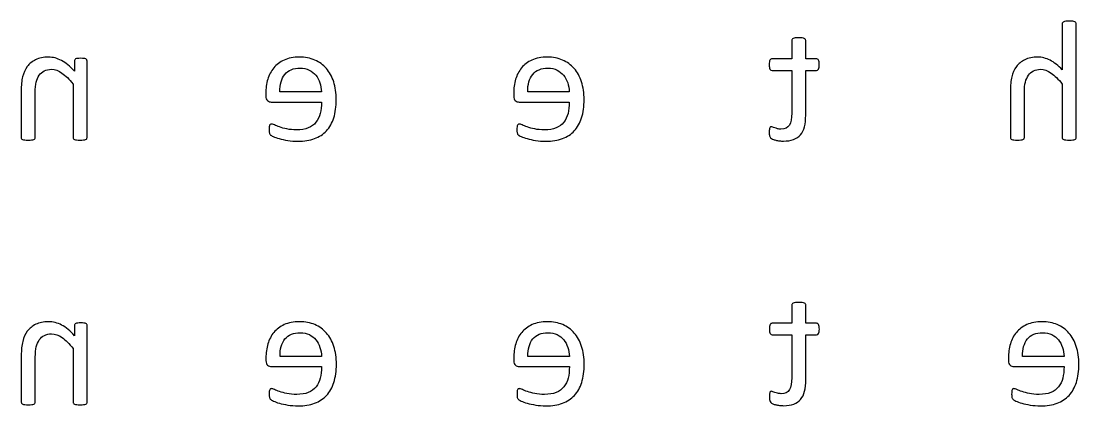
# Model space of a CAD drawing. Extents: x 4 to 604, y -23 to 293.
# Drawn here: x 454.3 to 518.4, y 115.6 to 138.9 of the extents above; entities that cross this region are included whole.
import ezdxf

# ---------------------------------------------------------------- set-up
doc = ezdxf.new("R2010")
doc.units = 0
doc.layers.add('Layer_1', color=7, linetype='CONTINUOUS')

msp = doc.modelspace()

# ---------------------------------------------------------------- linework, layer by layer
at = {"layer": 'Layer_1', "color": 1}
for p, q in [((517.417304, 138.705263), (517.417304, 135.92586)), ((518.267978, 131.816055), (518.267978, 138.705263)), ((501.015423, 137.694563), (501.015423, 136.591052)), ((501.866069, 136.591052), (501.866069, 137.694563)), ((501.015423, 136.591052), (499.824474, 136.591052)), ((502.510524, 136.591052), (501.866069, 136.591052)), ((457.530398, 136.456991), (457.530398, 135.843355)), ((458.298663, 131.816055), (458.298663, 136.456991)), ((499.824361, 135.884613), (501.01531, 135.884613)), ((501.01531, 135.884613), (501.01531, 133.296003)), ((501.866182, 133.172243), (501.866182, 135.884613)), ((501.866182, 135.884613), (502.515773, 135.884613)), ((457.447989, 135.059553), (457.447989, 131.816055)), ((517.417304, 135.059553), (517.417304, 131.816055)), ((454.303017, 134.647023), (454.303158, 131.816055)), ((455.153776, 131.816055), (455.153776, 134.533579)), ((469.137294, 134.492343), (469.13721, 134.337629)), ((472.508919, 134.590302), (469.99302, 134.590302)), ((484.161084, 134.492343), (484.160999, 134.337629)), ((487.532736, 134.590302), (485.016838, 134.590302)), ((514.272417, 134.641867), (514.272474, 131.816055)), ((515.123091, 131.816055), (515.123091, 134.533579)), ((469.467156, 133.966354), (472.508919, 133.966354)), ((484.490974, 133.966354), (487.532736, 133.966354)), ((499.654181, 132.156373), (499.654463, 132.15639)), ((501.022676, 121.655849), (501.022676, 120.552341)), ((501.873351, 120.552341), (501.873351, 121.655849)), ((501.022676, 120.552341), (499.831727, 120.552341)), ((502.517805, 120.552341), (501.873351, 120.552341)), ((457.537679, 120.418282), (457.537679, 119.804646)), ((458.305972, 115.777347), (458.305972, 120.418282)), ((499.831586, 119.845902), (501.022535, 119.845902)), ((501.022535, 119.845902), (501.022535, 117.257292)), ((501.873435, 117.133532), (501.873435, 119.845902)), ((501.873435, 119.845902), (502.523054, 119.845902)), ((457.455326, 119.020845), (457.455326, 115.777347)), ((454.310298, 118.608315), (454.31044, 115.777347)), ((455.161086, 115.777347), (455.161086, 118.49487)), ((469.144576, 118.453637), (469.144491, 118.29892)), ((472.516228, 118.551594), (470.00033, 118.551594)), ((484.168394, 118.453637), (484.168281, 118.29892)), ((487.540018, 118.551594), (485.024091, 118.551594)), ((514.155323, 118.453637), (514.155238, 118.29892)), ((517.526976, 118.551594), (515.011049, 118.551594)), ((469.474465, 117.927646), (472.516228, 117.927646)), ((484.498227, 117.927646), (487.540018, 117.927646)), ((514.485184, 117.927646), (517.526976, 117.927646)), ((499.661378, 116.117664), (499.661744, 116.117681))]:
    msp.add_line(p, q, dxfattribs=at)
for points in [[(517.437906, 138.777456), (517.424077, 138.756825), (517.417304, 138.73276), (517.417304, 138.705263)], [(517.504906, 138.829021), (517.473974, 138.815276), (517.451622, 138.798075), (517.437906, 138.777456)], [(517.633825, 138.859961), (517.57882, 138.853074), (517.535837, 138.842773), (517.504906, 138.829021)], [(517.845181, 138.870262), (517.759244, 138.870256), (517.688802, 138.866819), (517.633825, 138.859961)], [(518.051401, 138.859961), (517.996424, 138.866819), (517.927675, 138.870262), (517.845181, 138.870262)], [(518.182888, 138.829021), (518.150235, 138.842765), (518.106406, 138.853066), (518.051401, 138.859961)], [(518.249916, 138.777456), (518.23778, 138.798086), (518.215541, 138.815265), (518.182888, 138.829021)], [(518.267978, 138.705263), (518.267978, 138.732752), (518.262052, 138.756825), (518.249916, 138.777456)], [(501.036026, 137.7616), (501.022197, 137.740969), (501.015423, 137.718623), (501.015423, 137.694563)], [(501.103053, 137.815744), (501.072122, 137.800278), (501.04977, 137.782219), (501.036026, 137.7616)], [(501.231916, 137.849261), (501.176939, 137.842375), (501.133985, 137.831199), (501.103053, 137.815744)], [(501.443329, 137.859562), (501.357392, 137.859556), (501.286921, 137.856119), (501.231916, 137.849261)], [(501.64952, 137.849261), (501.594543, 137.856119), (501.525794, 137.859562), (501.443329, 137.859562)], [(501.780979, 137.815744), (501.748354, 137.83121), (501.704525, 137.842386), (501.64952, 137.849261)], [(501.848007, 137.7616), (501.835872, 137.782202), (501.813632, 137.80027), (501.780979, 137.815744)], [(501.866069, 137.694563), (501.866069, 137.718609), (501.860143, 137.740966), (501.848007, 137.7616)], [(455.963105, 136.689037), (455.653761, 136.689031), (455.393411, 136.636605), (455.182055, 136.53176)], [(456.749319, 136.485351), (456.489816, 136.621134), (456.227744, 136.689031), (455.963105, 136.689037)], [(457.607755, 136.578169), (457.580379, 136.562703), (457.560482, 136.545507), (457.54846, 136.526604)], [(457.723776, 136.609109), (457.673936, 136.603944), (457.635243, 136.593643), (457.607755, 136.578169)], [(457.911934, 136.616841), (457.836298, 136.616839), (457.773617, 136.614301), (457.723776, 136.609109)], [(458.102688, 136.609109), (458.054597, 136.614245), (457.990984, 136.616841), (457.911934, 136.616841)], [(458.221278, 136.578169), (458.190346, 136.593634), (458.150807, 136.603935), (458.102688, 136.609109)], [(458.283141, 136.526604), (458.272981, 136.545513), (458.252209, 136.562694), (458.221278, 136.578169)], [(471.17889, 136.689054), (470.814569, 136.689048), (470.504351, 136.630608), (470.24829, 136.513729)], [(472.1017, 136.511149), (471.826759, 136.629747), (471.519165, 136.689048), (471.17889, 136.689054)], [(486.202708, 136.689054), (485.838359, 136.689048), (485.528197, 136.630608), (485.272108, 136.513729)], [(487.125546, 136.511149), (486.850605, 136.629747), (486.542983, 136.689048), (486.202708, 136.689054)], [(499.824474, 136.591052), (499.797098, 136.591046), (499.77294, 136.585041), (499.752338, 136.573018)], [(502.585284, 136.573018), (502.562989, 136.585041), (502.538012, 136.591052), (502.510524, 136.591052)], [(515.932505, 136.689037), (515.623161, 136.689031), (515.362811, 136.636605), (515.151455, 136.53176)], [(516.680055, 136.50082), (516.432602, 136.626293), (516.1834, 136.689031), (515.932505, 136.689037)], [(454.669059, 136.111497), (454.538447, 135.936169), (454.444806, 135.730765), (454.388107, 135.495285)], [(455.182055, 136.53176), (454.97067, 136.426903), (454.799672, 136.286816), (454.669059, 136.111497)], [(455.702839, 135.858824), (455.828315, 135.920698), (455.973519, 135.951638), (456.138506, 135.951641)], [(456.138506, 135.951641), (456.351584, 135.951638), (456.56469, 135.876008), (456.777767, 135.724751)], [(457.530398, 135.843355), (457.269173, 136.135557), (457.008823, 136.349557), (456.749319, 136.485351)], [(457.54846, 136.526604), (457.536324, 136.507695), (457.530398, 136.484488), (457.530398, 136.456991)], [(458.298663, 136.456991), (458.298663, 136.484479), (458.293583, 136.507689), (458.283141, 136.526604)], [(469.616734, 136.041901), (469.451775, 135.844227), (469.330617, 135.612178), (469.253288, 135.345761)], [(470.24829, 136.513729), (469.992258, 136.396841), (469.781749, 136.239567), (469.616734, 136.041901)], [(470.289467, 135.642246), (470.497408, 135.896636), (470.805877, 136.02383), (471.214902, 136.023836)], [(471.214902, 136.023836), (471.424564, 136.02383), (471.608432, 135.984297), (471.766533, 135.905235)], [(472.80545, 136.000646), (472.611281, 136.222377), (472.376669, 136.392543), (472.1017, 136.511149)], [(473.251417, 135.19106), (473.148321, 135.509049), (472.999647, 135.77891), (472.80545, 136.000646)], [(484.64058, 136.041901), (484.475592, 135.844227), (484.354463, 135.612178), (484.277106, 135.345761)], [(485.272108, 136.513729), (485.016048, 136.396841), (484.805538, 136.239567), (484.64058, 136.041901)], [(485.313284, 135.642246), (485.521254, 135.896636), (485.829695, 136.02383), (486.238719, 136.023836)], [(486.238719, 136.023836), (486.448354, 136.02383), (486.63225, 135.984297), (486.790351, 135.905235)], [(487.829267, 136.000646), (487.635098, 136.222377), (487.400515, 136.392543), (487.125546, 136.511149)], [(488.275235, 135.19106), (488.172139, 135.509049), (488.023493, 135.77891), (487.829267, 136.000646)], [(499.66468, 136.400273), (499.657906, 136.355577), (499.654237, 136.300575), (499.654237, 136.235263)], [(499.654237, 136.235263), (499.654237, 136.111497), (499.66976, 136.022117), (499.700663, 135.967118)], [(499.698179, 136.511138), (499.682657, 136.481911), (499.67165, 136.444957), (499.66468, 136.400273)], [(499.752338, 136.573018), (499.731736, 136.560995), (499.713645, 136.540356), (499.698179, 136.511138)], [(499.700663, 135.967118), (499.731594, 135.91211), (499.772827, 135.884607), (499.824361, 135.884613)], [(502.515773, 135.884613), (502.567335, 135.884607), (502.608568, 135.912102), (502.639499, 135.967118)], [(502.639386, 136.511138), (502.625558, 136.540356), (502.607608, 136.560981), (502.585284, 136.573018)], [(502.672914, 136.400273), (502.664448, 136.444957), (502.653159, 136.481911), (502.639386, 136.511138)], [(502.639499, 135.967118), (502.670431, 136.022117), (502.685897, 136.111497), (502.685897, 136.235263)], [(502.685897, 136.235263), (502.685897, 136.300575), (502.681663, 136.355577), (502.672914, 136.400273)], [(514.638459, 136.111497), (514.507847, 135.936169), (514.414177, 135.730765), (514.357507, 135.495285)], [(515.151455, 136.53176), (514.940042, 136.426903), (514.769072, 136.286816), (514.638459, 136.111497)], [(515.672155, 135.858824), (515.797602, 135.920698), (515.942834, 135.951638), (516.107793, 135.951641)], [(516.107793, 135.951641), (516.320899, 135.951638), (516.534005, 135.876008), (516.747083, 135.724751)], [(517.417304, 135.92586), (517.173266, 136.183687), (516.927507, 136.375338), (516.680055, 136.50082)], [(454.388107, 135.495285), (454.33138, 135.259796), (454.303017, 134.977043), (454.303017, 134.647023)], [(455.215639, 135.172998), (455.2569, 135.334565), (455.317013, 135.473793), (455.396064, 135.590681)], [(455.396064, 135.590681), (455.475142, 135.707561), (455.577392, 135.796941), (455.702839, 135.858824)], [(456.777767, 135.724751), (456.990845, 135.573488), (457.21428, 135.351755), (457.447989, 135.059553)], [(469.253288, 135.345761), (469.175959, 135.079331), (469.137294, 134.79486), (469.137294, 134.492343)], [(469.99302, 134.590302), (469.98286, 135.037204), (470.081525, 135.387851), (470.289467, 135.642246)], [(471.766533, 135.905235), (471.924634, 135.826162), (472.056968, 135.721311), (472.163507, 135.590681)], [(472.163507, 135.590681), (472.270074, 135.460044), (472.352568, 135.307926), (472.410959, 135.134322)], [(484.277106, 135.345761), (484.199777, 135.079331), (484.161112, 134.79486), (484.161084, 134.492343)], [(485.016838, 134.590302), (485.006396, 135.037204), (485.105343, 135.387851), (485.313284, 135.642246)], [(486.790351, 135.905235), (486.948452, 135.826162), (487.080786, 135.721311), (487.187353, 135.590681)], [(487.187353, 135.590681), (487.293864, 135.460044), (487.376385, 135.307926), (487.434805, 135.134322)], [(514.357507, 135.495285), (514.30078, 135.259796), (514.272417, 134.975324), (514.272417, 134.641867)], [(515.184954, 135.172998), (515.226187, 135.334565), (515.286329, 135.473793), (515.365407, 135.590681)], [(515.365407, 135.590681), (515.444458, 135.707561), (515.546679, 135.796941), (515.672155, 135.858824)], [(516.747083, 135.724751), (516.96016, 135.573488), (517.183568, 135.351755), (517.417304, 135.059553)], [(455.153776, 134.533579), (455.153776, 134.79828), (455.174378, 135.01142), (455.215639, 135.172998)], [(472.410959, 135.134322), (472.469408, 134.960713), (472.502061, 134.779374), (472.508919, 134.590302)], [(473.406075, 134.115912), (473.406075, 134.514687), (473.354541, 134.873069), (473.251417, 135.19106)], [(487.434805, 135.134322), (487.493225, 134.960713), (487.525878, 134.779374), (487.532736, 134.590302)], [(488.429893, 134.115912), (488.429893, 134.514687), (488.378331, 134.873069), (488.275235, 135.19106)], [(515.123091, 134.533579), (515.123091, 134.79828), (515.143694, 135.01142), (515.184954, 135.172998)], [(469.13721, 134.337629), (469.13721, 134.203554), (469.17071, 134.10816), (469.237737, 134.051439)], [(469.237737, 134.051439), (469.304737, 133.994715), (469.381219, 133.966354), (469.467156, 133.966354)], [(473.256554, 133.012404), (473.356234, 133.32867), (473.406075, 133.696508), (473.406075, 134.115912)], [(484.160999, 134.337629), (484.161028, 134.203554), (484.194527, 134.10816), (484.261555, 134.051439)], [(484.261555, 134.051439), (484.328583, 133.994715), (484.405065, 133.966354), (484.490974, 133.966354)], [(488.2804, 133.012404), (488.380052, 133.32867), (488.429893, 133.696508), (488.429893, 134.115912)], [(472.508919, 133.966354), (472.508919, 133.708522), (472.483236, 133.476476), (472.43159, 133.270214)], [(487.532736, 133.966354), (487.532736, 133.708522), (487.507054, 133.476476), (487.455436, 133.270214)], [(472.173808, 132.739086), (472.053525, 132.59126), (471.897146, 132.477816), (471.70467, 132.398751)], [(472.43159, 133.270214), (472.380028, 133.063949), (472.294119, 132.886905), (472.173808, 132.739086)], [(472.813182, 132.22344), (473.009101, 132.433143), (473.156901, 132.696129), (473.256554, 133.012404)], [(487.197654, 132.739086), (487.077343, 132.59126), (486.920963, 132.477816), (486.728488, 132.398751)], [(487.455436, 133.270214), (487.403874, 133.063949), (487.317937, 132.886905), (487.197654, 132.739086)], [(487.837, 132.22344), (488.032947, 132.433143), (488.180719, 132.696129), (488.2804, 133.012404)], [(501.01531, 133.296003), (501.01531, 132.976291), (500.968038, 132.734793), (500.87355, 132.571502)], [(501.791422, 132.473526), (501.841262, 132.671194), (501.866182, 132.904101), (501.866182, 133.172243)], [(469.34089, 132.458068), (469.33581, 132.415094), (469.33327, 132.362669), (469.33327, 132.300792)], [(469.33327, 132.300792), (469.33327, 132.256102), (469.336092, 132.217426), (469.33835, 132.184767)], [(469.33835, 132.184767), (469.341736, 132.152108), (469.34597, 132.12289), (469.351332, 132.097106)], [(469.364032, 132.558619), (469.35359, 132.534545), (469.34597, 132.501037), (469.34089, 132.458068)], [(469.351332, 132.097106), (469.356412, 132.071311), (469.365161, 132.048118), (469.377014, 132.02749)], [(469.407861, 132.612763), (469.388952, 132.60074), (469.374361, 132.582684), (469.364032, 132.558619)], [(469.47232, 132.630797), (469.448332, 132.630794), (469.42677, 132.624786), (469.407861, 132.612763)], [(469.655313, 132.576653), (469.57457, 132.612746), (469.513553, 132.630794), (469.47232, 132.630797)], [(469.964657, 132.455472), (469.839238, 132.500162), (469.736114, 132.540556), (469.655313, 132.576653)], [(470.410625, 132.334291), (470.23878, 132.370388), (470.090133, 132.410779), (469.964657, 132.455472)], [(470.998352, 132.280147), (470.778388, 132.280147), (470.58247, 132.298181), (470.410625, 132.334291)], [(471.70467, 132.398751), (471.512194, 132.319681), (471.276736, 132.280147), (470.998352, 132.280147)], [(472.088859, 131.749033), (472.375823, 131.855603), (472.617292, 132.013741), (472.813182, 132.22344)], [(484.364736, 132.458068), (484.359656, 132.415094), (484.357116, 132.362669), (484.357116, 132.300792)], [(484.357116, 132.300792), (484.357116, 132.256102), (484.359938, 132.217426), (484.362196, 132.184767)], [(484.362196, 132.184767), (484.365582, 132.152108), (484.369816, 132.12289), (484.375178, 132.097106)], [(484.387878, 132.558619), (484.377718, 132.534545), (484.369816, 132.501037), (484.364736, 132.458068)], [(484.375178, 132.097106), (484.380258, 132.071311), (484.389007, 132.048118), (484.40086, 132.02749)], [(484.431679, 132.612763), (484.41277, 132.60074), (484.398207, 132.582684), (484.387878, 132.558619)], [(484.496138, 132.630797), (484.472149, 132.630794), (484.450588, 132.624786), (484.431679, 132.612763)], [(484.679159, 132.576653), (484.598387, 132.612746), (484.537371, 132.630794), (484.496138, 132.630797)], [(484.988475, 132.455472), (484.863055, 132.500162), (484.759931, 132.540556), (484.679159, 132.576653)], [(485.434442, 132.334291), (485.262569, 132.370388), (485.113951, 132.410779), (484.988475, 132.455472)], [(486.02217, 132.280147), (485.802234, 132.280147), (485.606288, 132.298181), (485.434442, 132.334291)], [(486.728488, 132.398751), (486.536012, 132.319681), (486.300582, 132.280147), (486.02217, 132.280147)], [(487.112677, 131.749033), (487.399669, 131.855603), (487.64111, 132.013741), (487.837, 132.22344)], [(499.664623, 132.31107), (499.65785, 132.269818), (499.654181, 132.21825), (499.654181, 132.156373)], [(499.654463, 132.15639), (499.654463, 132.056695), (499.661236, 131.977627), (499.675065, 131.919185)], [(499.687765, 132.409046), (499.679016, 132.384973), (499.671396, 132.352323), (499.664623, 132.31107)], [(499.723862, 132.458035), (499.708339, 132.449455), (499.696486, 132.433114), (499.687765, 132.409046)], [(499.772827, 132.470932), (499.755612, 132.470932), (499.739327, 132.466642), (499.723862, 132.458035)], [(499.865622, 132.447733), (499.831247, 132.463199), (499.800344, 132.470932), (499.772827, 132.470932)], [(499.989376, 132.398748), (499.941229, 132.415935), (499.899996, 132.432265), (499.865622, 132.447733)], [(500.154335, 132.34976), (500.092472, 132.365226), (500.037495, 132.381558), (499.989376, 132.398748)], [(500.36572, 132.326561), (500.286669, 132.326561), (500.216198, 132.334294), (500.154335, 132.34976)], [(500.87355, 132.571502), (500.779006, 132.408208), (500.609757, 132.326561), (500.36572, 132.326561)], [(501.551674, 131.98365), (501.661684, 132.112564), (501.741609, 132.275854), (501.791422, 132.473526)], [(454.303158, 131.816055), (454.303158, 131.788567), (454.309932, 131.765348), (454.32376, 131.746439)], [(454.32376, 131.746439), (454.337589, 131.727531), (454.359857, 131.711204), (454.390788, 131.697454)], [(454.390788, 131.697454), (454.42172, 131.68371), (454.464674, 131.673381), (454.519651, 131.666511)], [(454.519651, 131.666511), (454.574656, 131.659625), (454.643405, 131.65621), (454.725899, 131.65621)], [(454.725899, 131.65621), (454.811807, 131.65621), (454.882278, 131.659653), (454.937283, 131.666511)], [(454.937283, 131.666511), (454.99226, 131.673398), (455.035214, 131.683699), (455.066146, 131.697454)], [(455.066146, 131.697454), (455.097078, 131.711198), (455.11943, 131.727533), (455.133174, 131.746439)], [(455.133174, 131.746439), (455.147003, 131.765348), (455.153776, 131.788553), (455.153776, 131.816055)], [(457.447989, 131.816055), (457.447989, 131.788567), (457.454762, 131.765348), (457.468591, 131.746439)], [(457.468591, 131.746439), (457.48242, 131.727531), (457.504687, 131.711204), (457.535619, 131.697454)], [(457.535619, 131.697454), (457.566522, 131.68371), (457.609504, 131.673381), (457.66451, 131.666511)], [(457.66451, 131.666511), (457.719486, 131.659625), (457.789957, 131.65621), (457.875866, 131.65621)], [(457.875866, 131.65621), (457.958359, 131.65621), (458.027109, 131.659653), (458.082114, 131.666511)], [(458.082114, 131.666511), (458.137091, 131.673398), (458.18092, 131.683699), (458.213573, 131.697454)], [(458.213573, 131.697454), (458.246226, 131.711198), (458.26855, 131.727533), (458.280601, 131.746439)], [(458.280601, 131.746439), (458.292736, 131.765348), (458.298663, 131.788553), (458.298663, 131.816055)], [(469.377014, 132.02749), (469.38915, 132.00686), (469.40439, 131.987099), (469.423411, 131.96819)], [(469.423411, 131.96819), (469.44232, 131.949281), (469.498172, 131.918341), (469.590967, 131.875373)], [(469.590967, 131.875373), (469.683761, 131.832399), (469.804073, 131.790288), (469.951844, 131.749033)], [(469.951844, 131.749033), (470.099672, 131.707783), (470.270642, 131.670829), (470.46484, 131.638168)], [(470.46484, 131.638168), (470.659037, 131.605509), (470.866131, 131.589182), (471.086067, 131.589182)], [(471.086067, 131.589182), (471.467603, 131.589182), (471.801867, 131.642466), (472.088859, 131.749033)], [(484.40086, 132.02749), (484.412996, 132.00686), (484.428236, 131.987099), (484.447229, 131.96819)], [(484.447229, 131.96819), (484.466138, 131.949281), (484.52199, 131.918341), (484.614813, 131.875373)], [(484.614813, 131.875373), (484.707579, 131.832399), (484.82789, 131.790288), (484.975662, 131.749033)], [(484.975662, 131.749033), (485.12349, 131.707783), (485.29446, 131.670829), (485.488657, 131.638168)], [(485.488657, 131.638168), (485.682854, 131.605509), (485.889921, 131.589182), (486.109885, 131.589182)], [(486.109885, 131.589182), (486.491421, 131.589182), (486.825685, 131.642466), (487.112677, 131.749033)], [(499.675065, 131.919185), (499.688894, 131.860742), (499.70944, 131.817774), (499.736928, 131.790271)], [(499.736928, 131.790271), (499.764304, 131.762783), (499.805678, 131.736988), (499.860655, 131.712923)], [(499.860655, 131.712923), (499.91566, 131.688849), (499.978398, 131.669094), (500.048869, 131.653622)], [(500.048869, 131.653622), (500.119283, 131.638156), (500.194072, 131.625262), (500.273122, 131.614949)], [(500.273122, 131.614949), (500.352173, 131.604648), (500.431223, 131.599484), (500.510274, 131.599484)], [(500.510274, 131.599484), (500.750868, 131.599484), (500.95706, 131.631281), (501.128933, 131.694877)], [(501.128933, 131.694877), (501.300778, 131.758479), (501.44172, 131.854734), (501.551674, 131.98365)], [(514.272474, 131.816055), (514.272474, 131.788567), (514.279247, 131.765348), (514.293076, 131.746439)], [(514.293076, 131.746439), (514.306905, 131.727531), (514.329172, 131.711204), (514.360104, 131.697454)], [(514.360104, 131.697454), (514.391007, 131.68371), (514.433989, 131.673381), (514.488966, 131.666511)], [(514.488966, 131.666511), (514.543971, 131.659625), (514.612721, 131.65621), (514.695186, 131.65621)], [(514.695186, 131.65621), (514.781123, 131.65621), (514.851594, 131.659653), (514.906599, 131.666511)], [(514.906599, 131.666511), (514.961576, 131.673398), (515.00453, 131.683699), (515.035461, 131.697454)], [(515.035461, 131.697454), (515.066393, 131.711198), (515.088745, 131.727533), (515.102489, 131.746439)], [(515.102489, 131.746439), (515.116318, 131.765348), (515.123091, 131.788553), (515.123091, 131.816055)], [(517.417304, 131.816055), (517.417304, 131.788567), (517.424077, 131.765348), (517.437906, 131.746439)], [(517.437906, 131.746439), (517.451735, 131.727531), (517.473974, 131.711204), (517.504906, 131.697454)], [(517.504906, 131.697454), (517.535837, 131.68371), (517.57882, 131.673381), (517.633825, 131.666511)], [(517.633825, 131.666511), (517.688802, 131.659625), (517.759244, 131.65621), (517.845181, 131.65621)], [(517.845181, 131.65621), (517.927675, 131.65621), (517.996424, 131.659653), (518.051401, 131.666511)], [(518.051401, 131.666511), (518.106406, 131.673398), (518.150235, 131.683699), (518.182888, 131.697454)], [(518.182888, 131.697454), (518.215541, 131.711198), (518.237865, 131.727533), (518.249916, 131.746439)], [(518.249916, 131.746439), (518.262052, 131.765348), (518.267978, 131.788553), (518.267978, 131.816055)], [(501.043279, 121.722885), (501.02945, 121.702255), (501.022676, 121.679909), (501.022676, 121.655849)], [(501.110306, 121.77703), (501.079375, 121.761564), (501.057051, 121.743505), (501.043279, 121.722885)], [(501.239197, 121.810546), (501.18422, 121.80366), (501.141266, 121.792484), (501.110306, 121.77703)], [(501.450582, 121.820848), (501.364645, 121.820839), (501.294202, 121.817404), (501.239197, 121.810546)], [(501.656802, 121.810546), (501.601796, 121.817404), (501.533047, 121.820848), (501.450582, 121.820848)], [(501.788261, 121.77703), (501.755636, 121.792496), (501.711807, 121.803672), (501.656802, 121.810546)], [(501.855288, 121.722885), (501.843153, 121.743488), (501.820914, 121.761556), (501.788261, 121.77703)], [(501.873351, 121.655849), (501.873351, 121.679895), (501.867424, 121.702255), (501.855288, 121.722885)], [(455.970386, 120.650328), (455.661042, 120.650322), (455.400692, 120.597897), (455.189308, 120.493051)], [(456.756601, 120.446643), (456.497097, 120.582428), (456.235026, 120.650322), (455.970386, 120.650328)], [(457.731058, 120.5704), (457.681217, 120.565235), (457.642553, 120.554934), (457.615036, 120.53946)], [(457.919215, 120.578133), (457.843608, 120.57813), (457.780898, 120.575593), (457.731058, 120.5704)], [(458.109969, 120.5704), (458.061878, 120.575536), (457.998294, 120.578133), (457.919215, 120.578133)], [(458.228559, 120.53946), (458.197627, 120.554926), (458.158088, 120.565227), (458.109969, 120.5704)], [(471.1862, 120.650345), (470.821851, 120.650339), (470.51166, 120.5919), (470.2556, 120.47502)], [(472.10901, 120.472443), (471.834069, 120.591039), (471.526475, 120.650339), (471.1862, 120.650345)], [(486.209989, 120.650345), (485.845668, 120.650339), (485.535478, 120.5919), (485.279418, 120.47502)], [(487.132856, 120.472443), (486.857887, 120.591039), (486.550264, 120.650339), (486.209989, 120.650345)], [(499.831727, 120.552341), (499.804351, 120.552335), (499.780193, 120.546329), (499.759563, 120.534307)], [(502.592566, 120.534307), (502.57027, 120.546329), (502.545322, 120.552341), (502.517805, 120.552341)], [(516.196919, 120.650345), (515.832598, 120.650339), (515.522408, 120.5919), (515.266347, 120.47502)], [(517.119785, 120.472443), (516.844816, 120.591039), (516.537194, 120.650339), (516.196919, 120.650345)], [(454.676341, 120.072789), (454.545728, 119.897461), (454.452087, 119.692057), (454.39536, 119.456576)], [(455.189308, 120.493051), (454.977952, 120.388197), (454.806925, 120.248111), (454.676341, 120.072789)], [(455.710149, 119.820115), (455.835625, 119.881992), (455.980828, 119.912932), (456.145787, 119.912935)], [(456.145787, 119.912935), (456.358921, 119.912932), (456.571999, 119.837299), (456.785077, 119.686045)], [(457.537679, 119.804646), (457.276454, 120.096848), (457.016076, 120.310849), (456.756601, 120.446643)], [(457.555741, 120.487895), (457.543606, 120.468986), (457.537679, 120.445779), (457.537679, 120.418282)], [(457.615036, 120.53946), (457.58766, 120.523994), (457.567792, 120.506798), (457.555741, 120.487895)], [(458.29045, 120.487895), (458.280008, 120.506804), (458.25949, 120.523988), (458.228559, 120.53946)], [(458.305972, 120.418282), (458.305972, 120.445771), (458.300892, 120.468983), (458.29045, 120.487895)], [(469.624043, 120.003193), (469.459084, 119.805518), (469.337926, 119.573473), (469.260597, 119.307052)], [(470.2556, 120.47502), (469.99954, 120.358135), (469.78903, 120.200858), (469.624043, 120.003193)], [(470.296776, 119.60354), (470.504718, 119.857927), (470.813186, 119.985122), (471.222211, 119.985127)], [(471.222211, 119.985127), (471.431846, 119.985122), (471.615714, 119.945588), (471.773843, 119.866526)], [(472.812759, 119.961937), (472.61859, 120.183668), (472.383979, 120.353834), (472.10901, 120.472443)], [(473.258698, 119.152355), (473.155631, 119.47034), (473.006956, 119.740204), (472.812759, 119.961937)], [(484.647889, 120.003193), (484.482902, 119.805518), (484.361744, 119.573473), (484.284415, 119.307052)], [(485.279418, 120.47502), (485.023358, 120.358135), (484.812848, 120.200858), (484.647889, 120.003193)], [(485.320538, 119.60354), (485.528507, 119.857927), (485.836948, 119.985122), (486.245972, 119.985127)], [(486.245972, 119.985127), (486.455635, 119.985122), (486.639531, 119.945588), (486.797632, 119.866526)], [(487.836577, 119.961937), (487.64238, 120.183668), (487.407825, 120.353834), (487.132856, 120.472443)], [(488.282544, 119.152355), (488.17942, 119.47034), (488.030774, 119.740204), (487.836577, 119.961937)], [(499.671904, 120.361561), (499.665131, 120.316866), (499.661462, 120.26186), (499.661462, 120.196551)], [(499.661462, 120.196551), (499.661462, 120.072786), (499.676984, 119.983406), (499.70786, 119.928406)], [(499.705432, 120.472429), (499.68991, 120.443202), (499.678904, 120.406245), (499.671904, 120.361561)], [(499.759563, 120.534307), (499.73896, 120.522284), (499.720898, 120.501645), (499.705432, 120.472429)], [(499.70786, 119.928406), (499.738791, 119.873399), (499.780052, 119.845896), (499.831586, 119.845902)], [(502.523054, 119.845902), (502.574616, 119.845896), (502.615821, 119.87339), (502.646781, 119.928406)], [(502.646696, 120.472429), (502.632867, 120.501645), (502.61489, 120.52227), (502.592566, 120.534307)], [(502.680196, 120.361561), (502.671729, 120.406245), (502.66044, 120.443202), (502.646696, 120.472429)], [(502.646781, 119.928406), (502.677712, 119.983406), (502.693178, 120.072786), (502.693178, 120.196551)], [(502.693178, 120.196551), (502.693178, 120.26186), (502.688945, 120.316866), (502.680196, 120.361561)], [(514.63479, 120.003193), (514.469803, 119.805518), (514.348674, 119.573473), (514.271316, 119.307052)], [(515.266347, 120.47502), (515.010287, 120.358135), (514.799778, 120.200858), (514.63479, 120.003193)], [(515.307495, 119.60354), (515.515437, 119.857927), (515.823906, 119.985122), (516.23293, 119.985127)], [(516.23293, 119.985127), (516.442593, 119.985122), (516.626461, 119.945588), (516.784562, 119.866526)], [(517.823506, 119.961937), (517.629309, 120.183668), (517.394726, 120.353834), (517.119785, 120.472443)], [(518.269474, 119.152355), (518.16635, 119.47034), (518.017675, 119.740204), (517.823506, 119.961937)], [(454.39536, 119.456576), (454.338662, 119.221087), (454.310298, 118.938334), (454.310298, 118.608315)], [(455.222977, 119.13429), (455.26421, 119.295859), (455.324351, 119.435088), (455.403402, 119.551973)], [(455.403402, 119.551973), (455.48248, 119.668852), (455.584701, 119.758232), (455.710149, 119.820115)], [(456.785077, 119.686045), (456.998183, 119.53478), (457.221618, 119.313046), (457.455326, 119.020845)], [(469.260597, 119.307052), (469.183268, 119.040626), (469.144604, 118.756151), (469.144576, 118.453637)], [(470.00033, 118.551594), (469.99017, 118.998496), (470.088835, 119.349145), (470.296776, 119.60354)], [(471.773843, 119.866526), (471.931944, 119.787453), (472.064278, 119.682602), (472.170816, 119.551973)], [(472.170816, 119.551973), (472.277355, 119.421335), (472.359877, 119.269217), (472.418269, 119.095617)], [(484.284415, 119.307052), (484.207058, 119.040626), (484.168394, 118.756151), (484.168394, 118.453637)], [(485.024091, 118.551594), (485.013931, 118.998496), (485.112624, 119.349145), (485.320538, 119.60354)], [(486.797632, 119.866526), (486.955705, 119.787453), (487.088067, 119.682602), (487.194606, 119.551973)], [(487.194606, 119.551973), (487.301145, 119.421335), (487.383638, 119.269217), (487.442087, 119.095617)], [(514.271316, 119.307052), (514.193988, 119.040626), (514.155323, 118.756151), (514.155323, 118.453637)], [(515.011049, 118.551594), (515.000889, 118.998496), (515.099582, 119.349145), (515.307495, 119.60354)], [(516.784562, 119.866526), (516.942663, 119.787453), (517.074997, 119.682602), (517.181536, 119.551973)], [(517.181536, 119.551973), (517.288103, 119.421335), (517.370596, 119.269217), (517.429016, 119.095617)], [(455.161086, 118.49487), (455.161114, 118.759575), (455.181688, 118.972712), (455.222977, 119.13429)], [(472.418269, 119.095617), (472.476717, 118.922005), (472.50937, 118.740666), (472.516228, 118.551594)], [(473.413384, 118.077204), (473.413384, 118.475978), (473.361822, 118.834361), (473.258698, 119.152355)], [(487.442087, 119.095617), (487.500478, 118.922005), (487.533132, 118.740666), (487.540018, 118.551594)], [(488.437202, 118.077204), (488.437202, 118.475978), (488.38564, 118.834361), (488.282544, 119.152355)], [(517.429016, 119.095617), (517.487436, 118.922005), (517.520089, 118.740666), (517.526976, 118.551594)], [(518.424132, 118.077204), (518.424132, 118.475978), (518.37257, 118.834361), (518.269474, 119.152355)], [(469.144491, 118.29892), (469.144519, 118.164845), (469.178019, 118.069451), (469.245047, 118.01273)], [(469.245047, 118.01273), (469.312046, 117.956006), (469.388529, 117.927643), (469.474465, 117.927646)], [(473.263863, 116.973692), (473.363544, 117.289962), (473.413384, 117.657799), (473.413384, 118.077204)], [(484.168281, 118.29892), (484.168281, 118.164845), (484.201809, 118.069451), (484.268808, 118.01273)], [(484.268808, 118.01273), (484.335864, 117.956006), (484.412346, 117.927643), (484.498227, 117.927646)], [(488.287709, 116.973692), (488.387362, 117.289962), (488.437202, 117.657799), (488.437202, 118.077204)], [(514.155238, 118.29892), (514.155238, 118.164845), (514.188738, 118.069451), (514.255766, 118.01273)], [(514.255766, 118.01273), (514.322794, 117.956006), (514.399248, 117.927643), (514.485184, 117.927646)], [(518.27461, 116.973692), (518.374291, 117.289962), (518.424132, 117.657799), (518.424132, 118.077204)], [(472.516228, 117.927646), (472.516228, 117.669816), (472.490546, 117.437767), (472.438899, 117.231505)], [(487.540018, 117.927646), (487.540018, 117.669816), (487.514336, 117.437767), (487.462689, 117.231505)], [(517.526976, 117.927646), (517.526976, 117.669816), (517.501293, 117.437767), (517.449618, 117.231505)], [(472.438899, 117.231505), (472.387337, 117.025243), (472.301429, 116.848196), (472.181118, 116.700377)], [(472.820492, 116.184734), (473.016411, 116.394434), (473.16421, 116.65742), (473.263863, 116.973692)], [(487.462689, 117.231505), (487.411127, 117.025243), (487.325218, 116.848196), (487.204935, 116.700377)], [(487.84431, 116.184734), (488.040228, 116.394434), (488.188028, 116.65742), (488.287709, 116.973692)], [(501.022535, 117.257292), (501.022535, 116.937579), (500.975263, 116.696081), (500.880747, 116.532791)], [(501.798675, 116.434814), (501.848515, 116.632486), (501.873435, 116.865389), (501.873435, 117.133532)], [(517.449618, 117.231505), (517.398085, 117.025243), (517.312148, 116.848196), (517.191837, 116.700377)], [(517.831239, 116.184734), (518.02713, 116.394434), (518.17493, 116.65742), (518.27461, 116.973692)], [(469.348199, 116.41936), (469.343119, 116.376386), (469.340579, 116.323963), (469.340579, 116.262083)], [(469.340579, 116.262083), (469.340579, 116.217393), (469.343401, 116.178717), (469.345659, 116.146059)], [(469.345659, 116.146059), (469.349046, 116.1134), (469.353561, 116.084179), (469.358641, 116.058398)], [(469.371341, 116.519913), (469.361181, 116.495839), (469.353279, 116.462328), (469.348199, 116.41936)], [(469.41517, 116.574054), (469.396262, 116.562032), (469.381642, 116.543975), (469.371341, 116.519913)], [(469.47963, 116.592088), (469.455641, 116.592085), (469.434079, 116.586077), (469.41517, 116.574054)], [(469.662623, 116.537944), (469.581851, 116.574037), (469.520863, 116.592085), (469.47963, 116.592088)], [(469.971967, 116.416763), (469.846547, 116.461453), (469.743423, 116.501848), (469.662623, 116.537944)], [(470.417906, 116.295586), (470.246061, 116.331679), (470.097443, 116.372071), (469.971967, 116.416763)], [(471.005634, 116.241441), (470.785698, 116.241441), (470.589779, 116.259475), (470.417906, 116.295586)], [(471.71198, 116.360042), (471.519504, 116.280972), (471.284046, 116.241441), (471.005634, 116.241441)], [(472.181118, 116.700377), (472.060834, 116.552555), (471.904427, 116.43911), (471.71198, 116.360042)], [(472.09614, 115.710327), (472.383132, 115.816894), (472.624602, 115.975032), (472.820492, 116.184734)], [(484.372017, 116.41936), (484.366937, 116.376386), (484.364397, 116.323963), (484.364397, 116.262083)], [(484.364397, 116.262083), (484.364425, 116.217393), (484.367219, 116.178717), (484.369477, 116.146059)], [(484.369477, 116.146059), (484.372864, 116.1134), (484.377097, 116.084179), (484.382459, 116.058398)], [(484.395159, 116.519913), (484.384717, 116.495839), (484.377097, 116.462328), (484.372017, 116.41936)], [(484.438932, 116.574054), (484.420023, 116.562032), (484.40546, 116.543975), (484.395159, 116.519913)], [(484.503391, 116.592088), (484.479402, 116.592085), (484.457841, 116.586077), (484.438932, 116.574054)], [(484.686441, 116.537944), (484.605669, 116.574037), (484.544652, 116.592085), (484.503391, 116.592088)], [(484.995756, 116.416763), (484.870308, 116.461453), (484.767184, 116.501848), (484.686441, 116.537944)], [(485.441724, 116.295586), (485.26985, 116.331679), (485.121204, 116.372071), (484.995756, 116.416763)], [(486.029452, 116.241441), (485.809488, 116.241441), (485.613569, 116.259475), (485.441724, 116.295586)], [(486.735741, 116.360042), (486.543294, 116.280972), (486.307864, 116.241441), (486.029452, 116.241441)], [(487.204935, 116.700377), (487.084624, 116.552555), (486.928245, 116.43911), (486.735741, 116.360042)], [(487.119958, 115.710327), (487.40695, 115.816894), (487.648391, 115.975032), (487.84431, 116.184734)], [(499.67182, 116.272362), (499.665046, 116.231109), (499.661378, 116.179541), (499.661378, 116.117664)], [(499.661744, 116.117681), (499.661744, 116.017989), (499.668518, 115.938919), (499.682347, 115.880479)], [(499.694962, 116.370338), (499.686495, 116.346264), (499.678593, 116.313614), (499.67182, 116.272362)], [(499.731058, 116.419326), (499.715536, 116.410746), (499.703683, 116.394406), (499.694962, 116.370338)], [(499.780052, 116.432223), (499.762836, 116.432223), (499.746524, 116.427934), (499.731058, 116.419326)], [(499.872818, 116.409025), (499.838472, 116.424491), (499.80754, 116.432223), (499.780052, 116.432223)], [(499.996573, 116.360037), (499.948454, 116.377224), (499.907193, 116.393553), (499.872818, 116.409025)], [(500.161532, 116.311049), (500.099669, 116.326514), (500.044692, 116.342847), (499.996573, 116.360037)], [(500.372916, 116.28785), (500.293894, 116.28785), (500.223423, 116.295583), (500.161532, 116.311049)], [(500.880747, 116.532791), (500.786231, 116.369497), (500.616982, 116.28785), (500.372916, 116.28785)], [(501.558955, 115.944939), (501.668937, 116.073855), (501.748862, 116.237143), (501.798675, 116.434814)], [(514.358918, 116.41936), (514.353838, 116.376386), (514.351298, 116.323963), (514.351298, 116.262083)], [(514.351298, 116.262083), (514.351298, 116.217393), (514.35412, 116.178717), (514.356378, 116.146059)], [(514.356378, 116.146059), (514.359765, 116.1134), (514.363998, 116.084179), (514.36936, 116.058398)], [(514.38206, 116.519913), (514.3719, 116.495839), (514.363998, 116.462328), (514.358918, 116.41936)], [(514.42589, 116.574054), (514.406981, 116.562032), (514.39239, 116.543975), (514.38206, 116.519913)], [(514.490349, 116.592088), (514.46636, 116.592085), (514.444798, 116.586077), (514.42589, 116.574054)], [(514.67337, 116.537944), (514.592598, 116.574037), (514.53161, 116.592085), (514.490349, 116.592088)], [(514.982686, 116.416763), (514.857266, 116.461453), (514.754142, 116.501848), (514.67337, 116.537944)], [(515.428653, 116.295586), (515.256808, 116.331679), (515.108162, 116.372071), (514.982686, 116.416763)], [(516.016409, 116.241441), (515.796417, 116.241441), (515.600498, 116.259475), (515.428653, 116.295586)], [(516.722699, 116.360042), (516.530223, 116.280972), (516.294793, 116.241441), (516.016409, 116.241441)], [(517.191837, 116.700377), (517.071554, 116.552555), (516.915174, 116.43911), (516.722699, 116.360042)], [(517.106888, 115.710327), (517.39388, 115.816894), (517.635321, 115.975032), (517.831239, 116.184734)], [(454.31044, 115.777347), (454.31044, 115.749858), (454.317213, 115.72664), (454.331042, 115.707734)], [(454.331042, 115.707734), (454.344871, 115.688825), (454.367138, 115.672495), (454.39807, 115.658745)], [(454.39807, 115.658745), (454.429029, 115.645001), (454.471955, 115.634672), (454.52696, 115.627805)], [(454.52696, 115.627805), (454.581966, 115.620919), (454.650715, 115.617504), (454.733208, 115.617504)], [(454.733208, 115.617504), (454.819117, 115.617504), (454.889588, 115.620947), (454.944565, 115.627805)], [(454.944565, 115.627805), (454.99957, 115.634692), (455.042524, 115.644993), (455.073456, 115.658745)], [(455.073456, 115.658745), (455.104387, 115.67249), (455.126739, 115.688825), (455.140483, 115.707734)], [(455.140483, 115.707734), (455.154312, 115.726643), (455.161086, 115.749844), (455.161086, 115.777347)], [(457.455326, 115.777347), (457.455326, 115.749858), (457.4621, 115.72664), (457.475929, 115.707734)], [(457.475929, 115.707734), (457.489758, 115.688825), (457.512025, 115.672495), (457.542928, 115.658745)], [(457.542928, 115.658745), (457.57386, 115.645001), (457.616814, 115.634672), (457.671819, 115.627805)], [(457.671819, 115.627805), (457.726824, 115.620919), (457.797295, 115.617504), (457.883204, 115.617504)], [(457.883204, 115.617504), (457.965697, 115.617504), (458.034446, 115.620947), (458.089423, 115.627805)], [(458.089423, 115.627805), (458.1444, 115.634692), (458.188229, 115.644993), (458.220882, 115.658745)], [(458.220882, 115.658745), (458.253536, 115.67249), (458.275888, 115.688825), (458.28791, 115.707734)], [(458.28791, 115.707734), (458.300046, 115.726643), (458.305972, 115.749844), (458.305972, 115.777347)], [(469.358641, 116.058398), (469.363721, 116.032602), (469.37247, 116.009409), (469.384324, 115.988785)], [(469.384324, 115.988785), (469.396459, 115.968154), (469.411699, 115.94839), (469.430721, 115.929481)], [(469.430721, 115.929481), (469.44963, 115.910572), (469.505482, 115.879635), (469.598276, 115.836664)], [(469.598276, 115.836664), (469.691071, 115.793693), (469.811382, 115.75158), (469.959154, 115.710327)], [(469.959154, 115.710327), (470.106982, 115.669075), (470.277952, 115.632121), (470.472121, 115.599462)], [(470.472121, 115.599462), (470.666346, 115.5668), (470.873413, 115.550474), (471.093377, 115.550474)], [(471.093377, 115.550474), (471.474913, 115.550474), (471.809177, 115.603757), (472.09614, 115.710327)], [(484.382459, 116.058398), (484.387539, 116.032602), (484.396288, 116.009409), (484.408141, 115.988785)], [(484.408141, 115.988785), (484.420277, 115.968154), (484.435517, 115.94839), (484.454539, 115.929481)], [(484.454539, 115.929481), (484.473448, 115.910572), (484.529299, 115.879635), (484.622094, 115.836664)], [(484.622094, 115.836664), (484.714889, 115.793693), (484.8352, 115.75158), (484.982972, 115.710327)], [(484.982972, 115.710327), (485.130771, 115.669075), (485.30177, 115.632121), (485.495967, 115.599462)], [(485.495967, 115.599462), (485.690164, 115.5668), (485.89723, 115.550474), (486.117194, 115.550474)], [(486.117194, 115.550474), (486.498702, 115.550474), (486.832966, 115.603757), (487.119958, 115.710327)], [(499.682347, 115.880479), (499.696176, 115.822036), (499.716721, 115.779065), (499.74421, 115.751563)], [(499.74421, 115.751563), (499.771585, 115.724074), (499.812931, 115.698276), (499.867936, 115.674214)], [(499.867936, 115.674214), (499.922941, 115.650141), (499.985651, 115.630385), (500.056122, 115.614914)], [(500.056122, 115.614914), (500.126564, 115.599448), (500.201325, 115.58655), (500.280376, 115.576238)], [(500.280376, 115.576238), (500.359454, 115.565937), (500.438476, 115.560772), (500.517527, 115.560772)], [(500.517527, 115.560772), (500.758121, 115.560772), (500.964341, 115.59257), (501.136214, 115.656169)], [(501.136214, 115.656169), (501.30806, 115.719768), (501.448973, 115.816022), (501.558955, 115.944939)], [(514.36936, 116.058398), (514.37444, 116.032602), (514.383189, 116.009409), (514.395043, 115.988785)], [(514.395043, 115.988785), (514.407178, 115.968154), (514.422418, 115.94839), (514.44144, 115.929481)], [(514.44144, 115.929481), (514.460349, 115.910572), (514.516201, 115.879635), (514.609024, 115.836664)], [(514.609024, 115.836664), (514.701818, 115.793693), (514.822101, 115.75158), (514.969901, 115.710327)], [(514.969901, 115.710327), (515.117701, 115.669075), (515.288671, 115.632121), (515.482896, 115.599462)], [(515.482896, 115.599462), (515.677065, 115.5668), (515.88416, 115.550474), (516.104124, 115.550474)], [(516.104124, 115.550474), (516.485632, 115.550474), (516.819896, 115.603757), (517.106888, 115.710327)]]:
    msp.add_open_spline(points, degree=3, dxfattribs=at)

doc.saveas('drawing.dxf')
